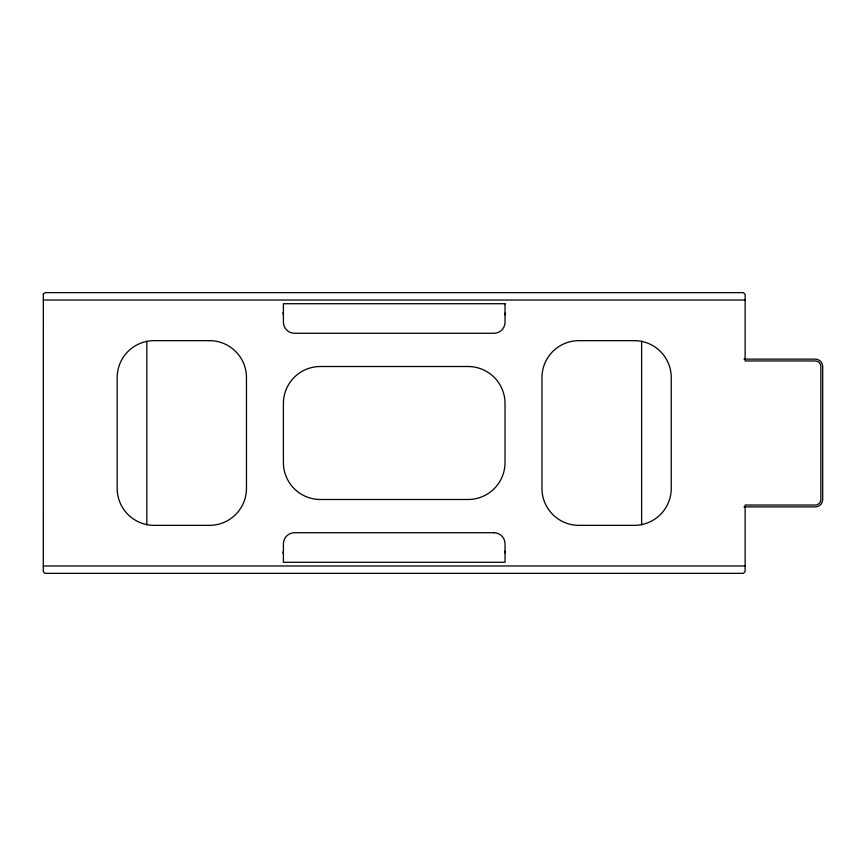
<?xml version="1.0" encoding="UTF-8"?>
<svg xmlns="http://www.w3.org/2000/svg" width="866" height="866" viewBox="0 0 866 866"><rect width="100%" height="100%" fill="white"/><g stroke="black" fill="none" stroke-linecap="round" stroke-linejoin="round"><path stroke-width="1.3" d="M283.399 551.198L282.976 553.32M505.03 314.802L505.452 312.68M43.3 300.026L745.128 300.026M743.97 359.119L815.317 359.119A7.383 7.383 0 0 1 822.7 366.513L822.7 499.487A7.383 7.383 0 0 1 815.317 506.881L743.97 506.881M43.3 565.974L745.128 565.974M505.452 553.32L505.03 551.198M282.976 312.68L283.399 314.802M641.619 341.172L641.619 524.828M146.809 341.172L146.809 524.828M43.332 294.126L43.3 571.517L44.783 573.335L743.461 573.357L745.128 571.517L745.128 505.03L815.317 505.03A5.542 5.542 0 0 0 820.849 499.487L820.849 366.513A5.542 5.542 0 0 0 815.317 360.97L745.128 360.97L745.128 294.483L743.461 292.643L45.151 292.632L43.332 294.126M505.03 303.717L283.399 303.717L283.399 322.184A11.085 11.085 0 0 0 294.483 333.269L493.945 333.269A11.085 11.085 0 0 0 505.03 322.184L505.03 303.717M209.518 340.652L154.116 340.652A36.935 36.935 0 0 0 117.181 377.598L117.181 488.402A36.935 36.935 0 0 0 154.116 525.348L209.518 525.348A36.935 36.935 0 0 0 246.464 488.402L246.464 377.598A36.935 36.935 0 0 0 209.518 340.652M634.313 340.652L578.91 340.652A36.935 36.935 0 0 0 541.964 377.598L541.964 488.402A36.935 36.935 0 0 0 578.91 525.348L634.313 525.348A36.935 36.935 0 0 0 671.247 488.402L671.247 377.598A36.935 36.935 0 0 0 634.313 340.652M468.095 366.513L320.333 366.513A36.935 36.935 0 0 0 283.399 403.448L283.399 462.552A36.935 36.935 0 0 0 320.333 499.487L468.095 499.487A36.935 36.935 0 0 0 505.03 462.552L505.03 403.448A36.935 36.935 0 0 0 468.095 366.513M493.945 532.731L294.483 532.731A11.085 11.085 0 0 0 283.399 543.816L283.399 562.283L505.03 562.283L505.03 543.816A11.085 11.085 0 0 0 493.945 532.731"/></g></svg>
